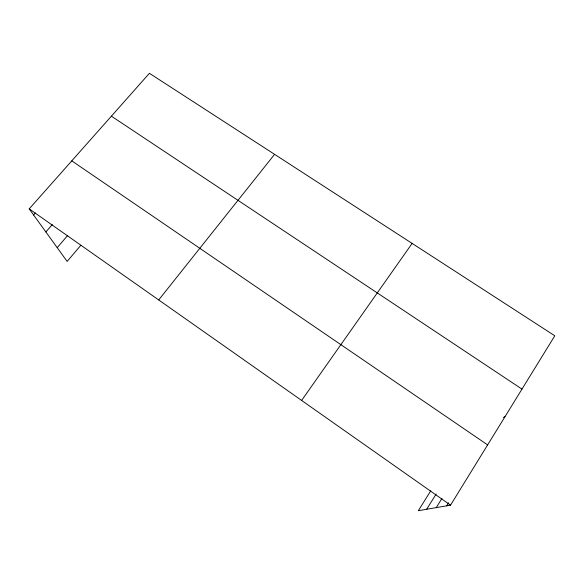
<?xml version="1.0" encoding="UTF-8"?>
<svg xmlns="http://www.w3.org/2000/svg" width="584" height="584" viewBox="0 0 584 584"><rect width="100%" height="100%" fill="white"/><g stroke="black" fill="none" stroke-linecap="round" stroke-linejoin="round"><path stroke-width="0.88" d="M446.724 505.817L448.614 502.751M430.788 490.794L418.305 510.708L450.541 505.16L554.8 335.785L149.409 73.292L29.2 208.882L67.138 261.428L80.884 245.243M436.241 507.62L441.913 498.481M426.641 509.27L436.139 494.057M301.614 400.441L412.129 243.404M158.702 299.95L274.582 154.344M57.203 247.66L67.737 235.396M45.866 231.965L52.29 224.584M33.624 215.007L35.427 212.963M503.408 417.487L504.999 416.684M111.391 116.172L521.979 389.105M71.781 160.855L487.633 444.906M29.2 208.882L450.541 505.16"/></g></svg>
